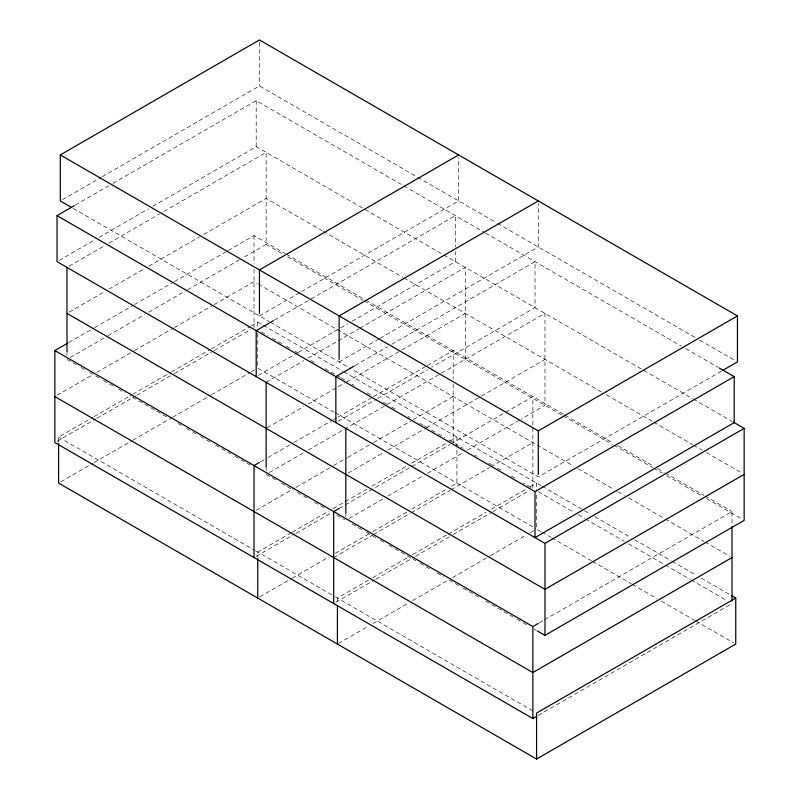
<?xml version="1.0" encoding="UTF-8"?>
<svg xmlns="http://www.w3.org/2000/svg" width="799" height="799" viewBox="0 0 799 799"><rect width="100%" height="100%" fill="white"/><g stroke="black" fill="none" stroke-linecap="round" stroke-linejoin="round"><path stroke-width="0.6" stroke-dasharray="4 3" d="M62.442 199.69L101.203 177.318M102.272 176.689L259.455 85.942L416.639 176.689M75.326 205.083L108.704 185.817M113.009 183.331L256.189 100.664L402.606 185.188M59.176 260.404L94.711 239.89M99.016 237.403L148.534 208.809M152.839 206.322L256.189 146.656L442.706 254.342M69.133 266.147L104.669 245.643M108.974 243.156L159.57 213.942M163.875 211.455L266.147 152.409L266.147 244.394L242.467 258.067M69.133 312.149L104.669 291.635M108.974 289.148L144.499 268.634M148.804 266.147L199.4 236.933M203.705 234.447L266.147 198.402L322.137 230.721M68.844 342.491L93.613 328.199M94.681 327.58L133.443 305.198M134.522 304.579L173.273 282.207M174.352 281.588L227.106 251.126M228.184 250.506L254.022 235.585L285.243 253.613M70.212 357.523L106.816 336.389M107.895 335.76L144.499 314.636M148.804 312.149L186.487 290.387M187.565 289.767L241.388 258.696M57.009 395.325L92.534 374.821M96.839 372.334L133.443 351.2M134.522 350.571L173.273 328.199M174.352 327.58L213.113 305.198M214.182 304.579L254.022 281.588L257.248 283.445M259.455 315.915L300.364 292.304M301.443 291.675L458.616 200.929L458.616 157.423M58.587 442.057L58.587 437.083L93.034 417.198M94.112 416.579L131.795 394.816M132.864 394.197L170.547 372.444M171.625 371.825L210.377 349.443M211.455 348.823L250.217 326.451M251.295 325.832L257.747 322.097L342.801 371.205M57.009 441.318L95.76 418.946M96.839 418.326L135.6 395.944M136.669 395.325L173.273 374.192M174.352 373.572L213.113 351.2M214.182 350.571L250.786 329.448M274.496 320.069L310.022 299.555M311.101 298.936L455.36 215.65L455.36 246.721M60.734 481.837L93.034 463.19M94.112 462.571L131.795 440.818M132.864 440.199L171.625 417.817M172.704 417.198L210.377 395.445M211.455 394.826L250.217 372.444M251.295 371.825L254.521 369.957M258.347 375.39L297.098 353.008M298.177 352.389L347.705 323.795M352.009 321.308L455.36 261.643L455.36 251.695M266.147 382.381L303.83 360.629M308.134 358.142L337.208 341.353M338.277 340.734L358.731 328.928M359.81 328.299L465.318 267.395L465.318 359.38M339.126 361.917L378.956 338.916M380.034 338.297L538.286 246.931L538.286 203.415M355.235 365.443L387.535 346.796M391.84 344.309L535.02 261.643L535.02 307.635L431.67 367.31M267.226 427.755L303.83 406.621M308.134 404.134L345.817 382.381M346.896 381.762L400.718 350.681M401.797 350.062L465.318 313.388M260.474 461.832L266.936 458.107M268.015 457.477L292.774 443.185M293.852 442.566L332.604 420.184M333.682 419.565L336.918 417.707M337.987 417.078L372.444 397.193M373.513 396.574L426.267 366.112M427.345 365.493L453.183 350.571L453.183 379.165M338.007 421.383L376.768 399.001M377.847 398.381L427.365 369.797M269.383 472.509L303.83 452.614M308.134 450.127L544.978 313.388L544.978 405.383L521.298 419.056M256.169 510.311L294.931 487.939M296 487.32L332.604 466.187M333.682 465.567L346.606 458.107M347.675 457.477L372.444 443.185M373.513 442.566L412.274 420.194M413.353 419.565L453.183 396.574M347.974 473.128L383.5 452.614M387.805 450.127L425.487 428.374M426.556 427.755L480.389 396.674M481.467 396.054L544.978 359.38M291.126 532.803L257.747 552.069L257.747 557.043M292.204 532.184L328.808 511.05M333.113 508.563L367.56 488.678M371.865 486.192L407.39 465.677M411.695 463.19L446.152 443.305M450.456 440.818L456.918 437.083L456.918 447.031M256.169 556.314L294.931 533.932M296 533.313L332.604 512.179M339.066 508.454L449.957 444.434M451.026 443.805L532.853 396.574L532.853 488.559L522.896 482.816M349.043 518.501L383.5 498.606M387.805 496.129L423.33 475.615M427.635 473.128L463.16 452.614M467.465 450.127L520.219 419.675M259.905 596.823L291.126 578.796M292.204 578.176L328.808 557.043M335.26 553.317L368.639 534.052M372.943 531.565L407.39 511.67M411.695 509.183L446.152 489.298M451.535 486.192L456.918 483.085L456.918 448.269M333.682 557.552L372.444 535.18M373.513 534.551L410.117 513.417M411.195 512.798L449.957 490.426M451.026 489.807L489.787 467.425M490.866 466.806L532.853 442.566M721.307 371.235L538.286 476.903L352.039 369.378M368.639 580.044L337.418 598.071L337.418 603.035M372.943 577.557L408.469 557.043M412.773 554.556L447.23 534.671M448.299 534.052L485.982 512.289M491.365 509.183L525.812 489.298M530.127 486.811L536.578 483.085L536.578 490.536M335.84 602.306L374.591 579.924M375.67 579.305L414.431 556.933M415.5 556.314L452.104 535.18M453.183 534.551L491.944 512.179M493.013 511.56L529.617 490.426M338.496 643.445L368.639 626.036M372.943 623.55L408.469 603.045M412.773 600.558L448.299 580.044M452.614 577.557L489.208 556.424M490.286 555.804L525.812 535.29M530.127 532.803L535.5 529.697M539.305 622.811L543.62 620.324M544.688 619.704L732.014 511.56L732.014 525.233M538.236 715.425L732.014 603.545M417.707 177.318L496.319 222.701M497.387 223.311L695.47 337.677M699.774 340.164L735.3 360.669M403.685 185.817L484.524 232.489M485.592 233.098L681.437 346.177M685.742 348.664L718.041 367.31M443.785 254.961L642.676 369.797M643.754 370.416L692.473 398.541M693.282 399.001L732.303 421.532M323.205 231.34L402.876 277.333M403.954 277.962L602.037 392.329M606.341 394.806L652.643 421.542M653.712 422.162L692.473 444.534M693.552 445.153L702.161 450.127M706.466 452.614L741.991 473.128M286.312 254.232L364.903 299.605M365.982 300.224L564.074 414.591M565.143 415.22L613.592 443.185M617.897 445.672L653.422 466.187M657.727 468.673L664.189 472.399M665.267 473.018L704.029 495.4M705.098 496.019L732.014 511.56M266.147 244.394L283.375 254.342M287.68 256.829L363.046 300.334M364.114 300.953L562.206 415.32M563.285 415.939L612.803 444.534M613.882 445.153L652.643 467.535M653.712 468.154L662.331 473.128M666.636 475.615L702.161 496.129M706.466 498.606L741.991 519.12M258.327 284.064L536.079 444.434M537.158 445.053L573.762 466.187M578.067 468.673L613.592 489.178M617.897 491.665L624.359 495.4M628.663 497.887L664.189 518.391M665.267 519.02L704.029 541.392M705.098 542.012L729.867 556.314M73.208 208.389L269.413 321.667M270.481 322.287L350.961 368.748M343.88 371.825L540.883 485.562M541.962 486.192L590.411 514.156M594.716 516.643L630.241 537.158M634.546 539.645L671.15 560.778M672.229 561.397L695.909 575.07M701.292 578.176L730.366 594.955M261.553 331.925L268.015 335.66M272.319 338.147L282.007 343.74M286.312 346.227L290.626 348.714M294.931 351.2L299.235 353.687M311.081 360.519L314.307 362.386M325.073 368.599L335.84 374.821M336.918 375.44L340.144 377.308M341.223 377.927L347.675 381.652M351.989 384.139L354.137 385.388M367.061 392.838L370.287 394.706M383.21 402.167L387.515 404.654M391.82 407.14L396.124 409.627M407.969 416.459L410.117 417.707M419.815 423.3L423.041 425.158M424.119 425.787L427.345 427.645M431.65 430.132L437.033 433.238M438.112 433.867L444.574 437.592M448.878 440.079L463.14 448.319M474.876 455.09L477.013 456.319M488.748 463.1L493.013 465.567M497.288 468.024L501.552 470.491M511.15 476.034L515.425 478.501M538.236 491.665L573.762 512.179M578.067 514.666L584.528 518.391M585.597 519.02L624.359 541.392M628.663 543.879L664.189 564.394M665.267 565.013L690.026 579.305M691.105 579.924L726.631 600.439M334.182 412.224L257.747 368.099L257.747 333.283M335.26 412.843L535.59 528.499M540.883 531.565L536.578 529.078L536.578 491.784M541.962 532.184L550.581 537.158M551.65 537.777L591.49 560.778M592.558 561.397L631.32 583.769M632.399 584.399L657.158 598.691M661.462 601.178L694.84 620.443M695.909 621.063L733.592 642.815M66.986 359.38L76.674 364.973M80.979 367.46L85.283 369.947M89.598 372.434L99.286 378.027M103.59 380.514L113.278 386.107M118.661 389.213L125.123 392.948M132.654 397.293L168.18 417.807M177.867 423.4L182.182 425.887M186.487 428.374L196.174 433.967M200.479 436.454L210.167 442.047M215.55 445.153L230.621 453.862M234.926 456.349L249.997 465.048M266.147 474.366L276.104 480.119M281.448 483.195L291.046 488.748M297.448 492.444L307.046 497.987M314.516 502.291L324.124 507.834M336.858 515.195L344.818 519.789M352.279 524.094L361.967 529.687M366.272 532.174L375.959 537.767M380.264 540.254L384.569 542.741M388.883 545.228L415.79 560.768M420.104 563.255L429.792 568.848M437.323 573.193L443.785 576.928M449.168 580.034L458.856 585.627M463.16 588.114L481.467 598.681M485.772 601.168L512.688 616.708M516.993 619.195L526.681 624.788M534.211 629.133L536.369 630.381M58.587 437.083L254.521 550.211M255.6 550.831L334.431 596.344M335.42 596.913L533.352 711.19M453.183 384.139L453.183 442.566M345.817 512.908L345.817 516.633M266.147 466.916L266.147 470.641M259.455 42.437L259.455 85.942M257.747 322.097L257.747 327.071M256.189 100.664L256.189 146.656M254.022 235.585L254.022 264.179M254.022 269.153L254.022 327.58M66.986 353.168L66.986 355.655"/><path stroke-width="1.2" d="M71.051 207.151L60.295 200.929L60.295 154.936L259.455 39.95L737.447 315.915L737.447 361.917L722.376 370.616M537.447 631L544.978 635.355L744.149 520.369L744.149 428.374L544.978 543.36L57.029 261.643L57.029 215.65L74.257 205.703M536.079 716.673L532.853 718.531L54.851 442.566L54.851 350.571L67.775 343.121M458.616 154.936L259.455 269.922L259.455 313.438M273.418 320.689L256.189 330.636L256.189 376.629M538.286 200.929L339.126 315.915L339.126 359.43M354.157 366.062L335.86 376.629L335.86 422.621M259.405 462.451L254.022 465.557L254.022 557.552M339.066 508.454L333.682 511.56L333.682 603.545M60.295 154.936L538.286 430.901L737.447 315.915M535.02 491.615L734.191 376.629L734.191 422.621L535.02 537.607L535.02 491.615L57.029 215.65M744.149 474.366L544.978 589.352L66.986 313.388M54.851 350.571L532.853 626.546L538.236 623.44M732.014 557.552L532.853 672.538L54.851 396.574M735.749 598.071L536.578 713.058L536.578 759.05L735.749 644.064L735.749 598.071L731.445 595.585M719.12 367.93L734.191 376.629M733.382 422.162L744.149 428.374M536.578 759.05L58.587 483.085L58.587 443.305M732.014 526.471L732.014 601.058M544.978 543.36L544.978 635.355M538.286 430.901L538.286 474.416M532.853 626.546L532.853 718.531M345.817 428.374L345.817 512.908M337.418 605.522L337.418 644.064M266.147 382.381L266.147 466.916M257.747 558.291L257.747 598.071M66.986 267.395L66.986 351.92"/></g></svg>
